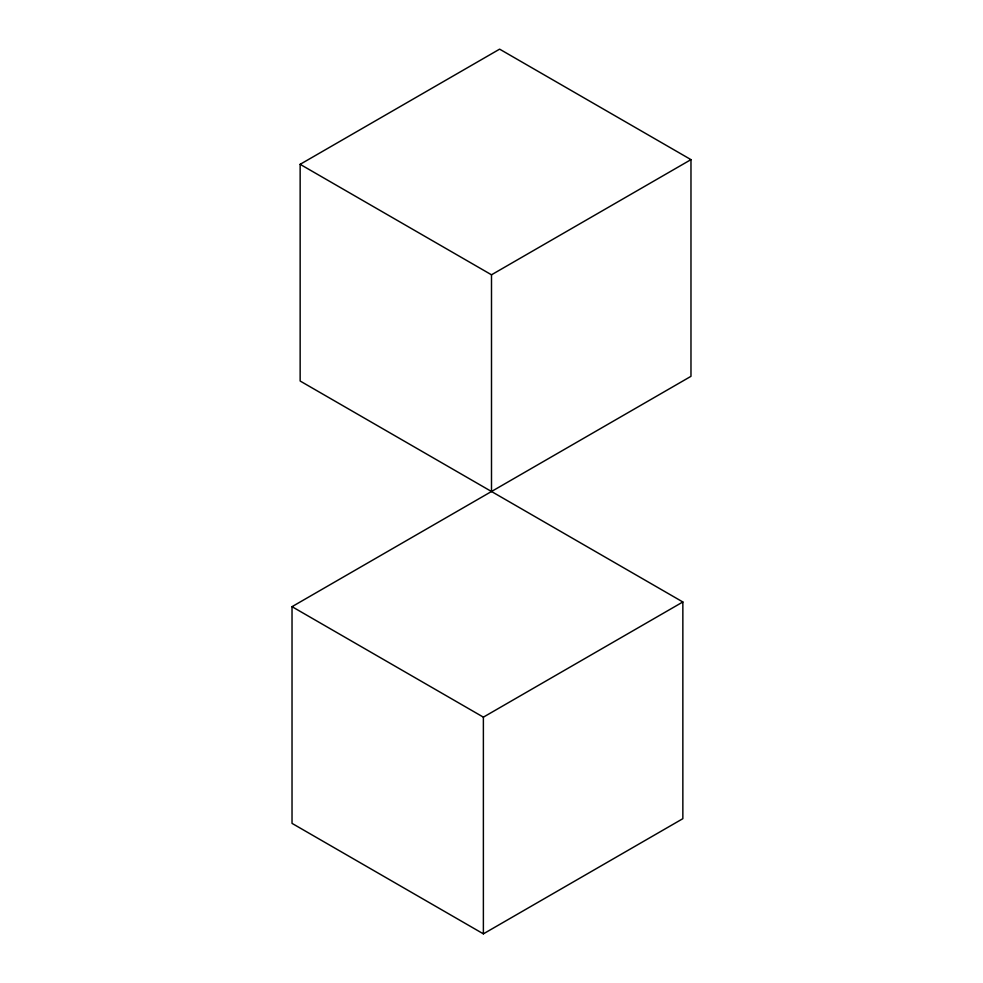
<?xml version="1.0" encoding="UTF-8"?>
<svg xmlns="http://www.w3.org/2000/svg" width="983" height="983" viewBox="0 0 983 983"><rect width="100%" height="100%" fill="white"/><g stroke="black" fill="none" stroke-linecap="round" stroke-linejoin="round"><path stroke-width="1.47" d="M300.147 164.321L499.622 49.15L690.975 159.627L690.975 376.329L292.025 606.671L292.025 823.373L483.378 933.85L682.853 818.679L682.853 601.977L300.147 381.023L300.147 164.321L491.5 274.798L690.975 159.627M292.025 606.671L483.378 717.148L682.853 601.977M491.5 274.798L491.5 491.5M483.378 717.148L483.378 933.85"/></g></svg>
